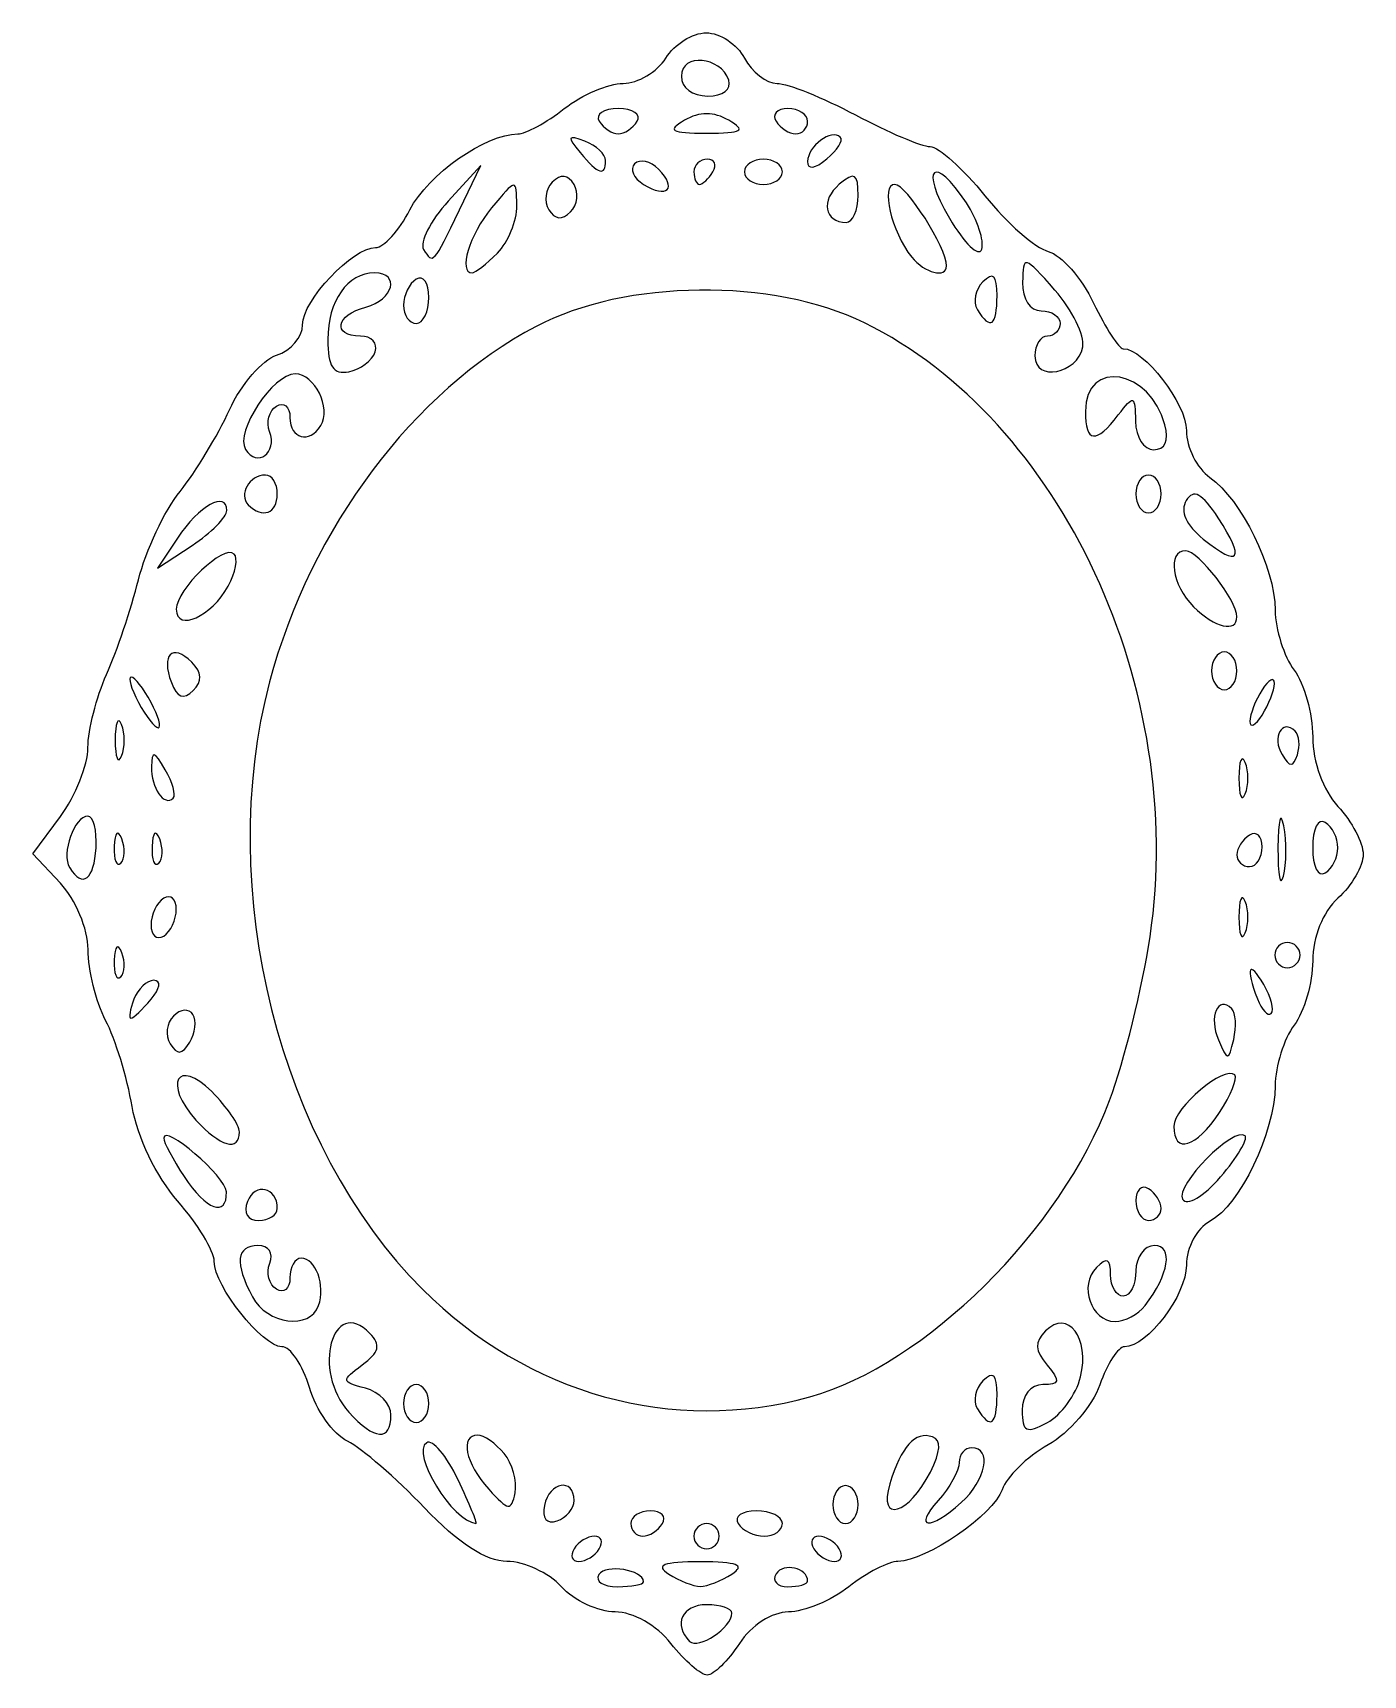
# Model space of a CAD drawing. Extents: x 3 to 159, y 5 to 166.
# Drawn here: x 38.32 to 75.49, y 5.3 to 51.16 of the extents above; entities that cross this region are included whole.
import ezdxf

# ---------------------------------------------------------------- set-up
doc = ezdxf.new("R2010")
doc.units = 0
doc.layers.get('0').update_dxf_attribs({"linetype": 'CONTINUOUS'})

msp = doc.modelspace()

# ---------------------------------------------------------------- linework, layer by layer
at = {"color": 7}
for points in [[(57.767527, 49.841811)], [(55.209723, 48.695282)], [(57.76736, 48.723539)], [(59.972223, 48.695282)], [(60.886163, 48.251713)], [(54.327777, 47.599206)], [(55.809444, 47.354728)], [(57.32639, 47.284172)], [(59.266667, 47.284172)], [(53.445833, 46.931395)], [(61.383333, 46.621811)], [(64.406978, 46.413531)], [(50.244724, 46.225838)], [(51.303968, 45.016314)], [(63.852777, 44.655856)], [(49.38889, 43.777215)], [(65.26389, 43.826949)], [(47.88975, 42.257088)], [(67.659126, 42.396884)], [(44.939709, 40.027839)], [(69.955241, 40.217058)], [(45.155556, 38.288338)], [(69.85, 38.288338)], [(43.744444, 37.829141)], [(71.446668, 37.6183)], [(43.782827, 35.714226)], [(71.966667, 34.858452)], [(42.762548, 33.590513)], [(71.966667, 33.349449)], [(73.014194, 32.996672)], [(41.627777, 32.467505)], [(40.803081, 31.850145)], [(72.200304, 30.791811)], [(42.02362, 30.588963)], [(73.274505, 29.023807)], [(40.810415, 28.653094)], [(41.868749, 28.653094)], [(40.091151, 28.41081)], [(72.672223, 28.431382)], [(74.78889, 28.410561)], [(42.333333, 26.688309)], [(72.200304, 26.911255)], [(40.810415, 25.478094)], [(73.730556, 25.411949)], [(72.715287, 24.59174)], [(41.627777, 24.177228)], [(71.821463, 23.910846)], [(42.799405, 23.750151)], [(71.477156, 21.013237)], [(44.097223, 20.473061)], [(72.193846, 20.363474)], [(43.73336, 18.797365)], [(45.155556, 18.335572)], [(69.85, 18.335572)], [(46.308912, 15.622365)], [(69.399264, 15.622365)], [(67.597507, 13.629905)], [(49.38889, 12.888338)], [(60.034773, 13.076195)], [(65.26389, 13.135282)], [(48.330556, 12.568587)], [(51.491491, 11.494175)], [(50.206992, 10.756561)], [(63.401408, 10.975919)], [(53.445833, 10.183707)], [(64.265971, 10.120794)], [(61.383333, 10.066115)], [(55.915277, 9.536949)], [(57.502777, 9.184172)], [(59.266667, 9.536949)], [(54.15139, 8.831395)], [(60.854167, 8.831395)], [(55.38611, 7.911706)], [(57.855556, 8.125838)], [(59.972223, 7.928629)], [(57.855556, 7.035107)], [(56.154693, 6.185561)]]:
    msp.add_lwpolyline(points, close=True, dxfattribs=at)
for points in [[(50.244724, 46.225838), (50.837507, 47.460561), (49.931767, 46.464892)], [(42.365996, 37.058177), (41.809109, 36.219458), (42.776778, 36.8535)], [(73.590915, 31.666508), (73.590915, 31.666408)], [(39.094124, 27.420575), (38.324364, 28.239948), (39.094124, 29.281107)]]:
    msp.add_lwpolyline(points, dxfattribs=at)
for points in [[(56.009797, 50.459172), (56.252142, 50.847228), (56.760991, 51.164728), (57.140578, 51.164728)], [(57.140578, 51.164728), (57.520163, 51.164728), (58.000654, 50.847228), (58.208333, 50.459172)], [(54.819658, 49.753615), (55.23189, 49.753615), (55.767454, 50.071115), (56.009797, 50.459172)], [(57.767527, 49.841811), (57.545266, 50.509334), (56.444444, 50.604235), (56.444444, 49.955871)], [(58.208333, 50.459172), (58.416013, 50.071115), (58.825746, 49.753615), (59.118849, 49.753615)], [(53.173183, 49.048061), (53.666514, 49.436115), (54.407427, 49.753615), (54.819658, 49.753615)], [(56.444444, 49.955871), (56.444444, 49.628623), (56.746069, 49.400838), (57.179398, 49.400838)], [(57.179398, 49.400838), (57.610483, 49.400838), (57.853646, 49.58316), (57.767527, 49.841811)], [(59.118849, 49.753615), (59.411952, 49.753615), (60.397292, 49.35674), (61.308491, 48.871672)], [(51.873364, 48.342505), (52.094932, 48.342505), (52.679851, 48.660005), (53.173183, 49.048061)], [(54.680556, 49.048061), (54.269598, 49.048061), (54.031473, 48.889311), (54.15139, 48.695282)], [(54.15139, 48.695282), (54.271304, 48.501255), (54.509429, 48.342505), (54.680556, 48.342505)], [(55.209723, 48.695282), (55.329638, 48.889311), (55.091513, 49.048061), (54.680556, 49.048061)], [(54.680556, 48.342505), (54.851681, 48.342505), (55.089806, 48.501255), (55.209723, 48.695282)], [(56.53264, 48.723539), (56.028979, 48.430185), (56.142678, 48.36396), (57.15, 48.36396)], [(57.76736, 48.723539), (57.348001, 48.967792), (56.951999, 48.967792), (56.53264, 48.723539)], [(57.15, 48.36396), (58.157322, 48.36396), (58.271021, 48.430185), (57.76736, 48.723539)], [(59.422234, 49.048061), (59.119741, 49.048061), (58.970362, 48.889311), (59.090277, 48.695282)], [(59.090277, 48.695282), (59.210194, 48.501255), (59.457688, 48.342505), (59.640266, 48.342505)], [(59.972223, 48.695282), (59.972223, 48.889311), (59.724727, 49.048061), (59.422234, 49.048061)], [(59.640266, 48.342505), (59.822842, 48.342505), (59.972223, 48.501255), (59.972223, 48.695282)], [(61.308491, 48.871672), (62.219692, 48.386603), (63.157439, 47.989728), (63.392375, 47.989728)], [(48.856635, 46.219867), (49.368636, 47.209964), (50.978221, 48.342505), (51.873364, 48.342505)], [(53.748715, 48.136448), (53.264533, 48.322246), (53.24271, 48.270623), (53.615519, 47.821413)], [(60.886163, 48.251713), (60.641513, 48.496363), (59.972223, 47.999285), (59.972223, 47.572935)], [(60.509915, 47.644026), (60.805645, 47.889462), (60.974957, 48.162919), (60.886163, 48.251713)], [(53.615519, 47.821413), (54.123566, 47.20926), (54.327777, 47.145549), (54.327777, 47.599206)], [(54.327777, 47.599206), (54.327777, 47.772476), (54.067199, 48.014234), (53.748715, 48.136448)], [(64.406978, 46.413531), (63.502818, 47.793455), (63.088425, 47.424155), (63.93361, 45.991672)], [(63.392375, 47.989728), (63.62731, 47.989728), (64.31806, 47.36937), (64.927377, 46.611159)], [(55.137624, 47.506054), (54.99449, 47.36292), (55.106297, 47.104321), (55.38611, 46.931395)], [(55.809444, 47.354728), (55.583077, 47.581095), (55.280761, 47.649191), (55.137624, 47.506054)], [(55.38611, 46.931395), (56.044954, 46.524206), (56.34246, 46.821712), (55.809444, 47.354728)], [(57.17082, 47.636949), (56.965342, 47.636949), (56.797223, 47.478199), (56.797223, 47.284172)], [(56.797223, 47.284172), (56.797223, 47.090145), (56.867227, 46.931395), (56.95279, 46.931395)], [(56.95279, 46.931395), (57.038354, 46.931395), (57.206473, 47.090145), (57.32639, 47.284172)], [(57.32639, 47.284172), (57.446304, 47.478199), (57.376301, 47.636949), (57.17082, 47.636949)], [(58.7375, 47.636949), (58.446458, 47.636949), (58.208333, 47.478199), (58.208333, 47.284172)], [(58.208333, 47.284172), (58.208333, 47.090145), (58.446458, 46.931395), (58.7375, 46.931395)], [(59.266667, 47.284172), (59.266667, 47.478199), (59.028542, 47.636949), (58.7375, 47.636949)], [(58.7375, 46.931395), (59.028542, 46.931395), (59.266667, 47.090145), (59.266667, 47.284172)], [(59.972223, 47.572935), (59.972223, 47.339007), (60.17464, 47.365772), (60.509915, 47.644026)], [(61.383333, 46.621811), (61.383333, 47.244908), (61.295182, 47.297404), (60.858051, 46.934617)], [(51.846596, 46.339231), (51.834849, 47.107713), (51.83477, 47.107705), (51.14104, 46.274953)], [(52.83703, 46.992868), (52.643003, 46.798841), (52.599466, 46.453679), (52.740277, 46.225838)], [(53.445833, 46.931395), (53.275153, 47.207562), (53.072218, 47.228056), (52.83703, 46.992868)], [(53.34908, 46.164362), (53.543107, 46.358392), (53.586645, 46.703552), (53.445833, 46.931395)], [(60.858051, 46.934617), (60.327125, 46.493986), (60.440202, 45.873061), (61.051377, 45.873061)], [(62.408835, 46.931395), (62.002562, 46.931395), (62.307925, 45.618993), (62.880814, 44.902922)], [(63.852777, 44.655856), (63.852777, 45.16656), (62.732899, 46.931395), (62.408835, 46.931395)], [(49.931767, 46.464892), (49.433615, 45.917271), (49.123571, 45.311396), (49.242787, 45.118502)], [(51.303968, 45.016314), (51.608871, 45.321215), (51.853052, 45.916527), (51.846596, 46.339231)], [(61.051377, 45.873061), (61.233952, 45.873061), (61.383333, 46.209998), (61.383333, 46.621811)], [(64.836823, 45.121034), (64.914166, 45.353055), (64.720735, 45.93468), (64.406978, 46.413531)], [(64.927377, 46.611159), (65.536691, 45.852948), (66.332759, 45.154787), (66.696418, 45.05969)], [(47.90326, 45.167505), (48.128309, 45.167505), (48.557326, 45.641067), (48.856635, 46.219867)], [(49.242787, 45.118502), (49.506857, 44.691226), (49.509206, 44.693819), (50.244724, 46.225838)], [(51.14104, 46.274953), (50.520854, 45.530503), (50.201036, 44.461949), (50.598411, 44.461949)], [(52.740277, 46.225838), (52.91096, 45.949669), (53.113895, 45.929177), (53.34908, 46.164362)], [(63.93361, 45.991672), (64.353038, 45.280797), (64.759483, 44.889007), (64.836823, 45.121034)], [(45.86111, 43.013117), (45.86111, 43.696115), (47.255845, 45.167505), (47.90326, 45.167505)], [(50.598411, 44.461949), (50.68157, 44.461949), (50.99907, 44.711414), (51.303968, 45.016314)], [(66.880579, 43.980333), (66.021228, 44.957585), (65.99137, 44.964784), (65.980593, 44.197365)], [(66.696418, 45.05969), (67.060075, 44.964591), (67.630302, 44.314943), (67.963587, 43.616031)], [(62.880814, 44.902922), (63.238134, 44.456302), (63.852777, 44.300063), (63.852777, 44.655856)], [(65.26389, 43.826949), (65.26389, 44.396835), (65.15957, 44.498742), (64.871293, 44.210465)], [(47.871944, 44.461949), (47.116193, 44.461949), (46.566667, 43.678755), (46.566667, 42.601639)], [(47.625, 43.505834), (48.404431, 43.709659), (48.598733, 44.461949), (47.871944, 44.461949)], [(49.03611, 44.285561), (48.842083, 44.165644), (48.683333, 43.838775), (48.683333, 43.559185)], [(49.38889, 43.777215), (49.38889, 44.176722), (49.23014, 44.405476), (49.03611, 44.285561)], [(61.559723, 43.065928), (59.000234, 44.323778), (54.885609, 44.280042), (52.3875, 42.968437)], [(64.871293, 44.210465), (64.655369, 43.994541), (64.585361, 43.645291), (64.715726, 43.434355)], [(65.980593, 44.197365), (65.973926, 43.722041), (66.181729, 43.403615), (66.49861, 43.403615)], [(49.03611, 43.050838), (49.23014, 43.050838), (49.38889, 43.377707), (49.38889, 43.777215)], [(64.715726, 43.434355), (65.080634, 42.843916), (65.26389, 42.975165), (65.26389, 43.826949)], [(67.659126, 42.396884), (67.719784, 42.711852), (67.369436, 43.424401), (66.880579, 43.980333)], [(67.963587, 43.616031), (68.296875, 42.917121), (68.668982, 42.345282), (68.790484, 42.345282)], [(47.478008, 42.698061), (46.679792, 42.698061), (46.786898, 43.286664), (47.625, 43.505834)], [(48.683333, 43.559185), (48.683333, 43.279594), (48.842083, 43.050838), (49.03611, 43.050838)], [(66.49861, 43.403615), (66.789652, 43.403615), (67.027777, 43.244865), (67.027777, 43.050838)], [(52.3875, 42.968437), (48.965879, 41.171945), (46.081132, 37.32721), (44.940408, 33.043101)], [(45.135472, 42.162518), (45.534572, 42.28919), (45.86111, 42.671958), (45.86111, 43.013117)], [(47.88975, 42.257088), (47.970503, 42.499624), (47.785221, 42.698061), (47.478008, 42.698061)], [(69.539242, 25.92088), (70.56809, 32.838385), (67.06793, 40.358933), (61.559723, 43.065928)], [(66.675, 42.698061), (66.480973, 42.698061), (66.322223, 42.448295), (66.322223, 42.143029)], [(67.027777, 43.050838), (67.027777, 42.856811), (66.869027, 42.698061), (66.675, 42.698061)], [(46.566667, 42.601639), (46.566667, 41.845029), (46.715804, 41.616916), (47.154793, 41.702056)], [(47.154793, 41.702056), (47.478265, 41.764786), (47.808994, 42.014553), (47.88975, 42.257088)], [(66.322223, 42.143029), (66.322223, 41.410591), (67.512721, 41.636648), (67.659126, 42.396884)], [(68.790484, 42.345282), (69.372033, 42.345282), (70.555556, 40.811932), (70.555556, 40.058488)], [(43.820342, 40.639439), (44.144562, 41.350464), (44.736372, 42.035852), (45.135472, 42.162518)], [(69.955241, 40.217058), (69.548521, 41.772353), (67.733333, 42.079042), (67.733333, 40.592465)], [(45.655111, 41.639728), (45.031438, 41.639728), (43.965643, 40.021362), (44.267578, 39.532819)], [(46.370602, 40.196781), (46.672966, 40.686014), (46.20006, 41.639728), (45.655111, 41.639728)], [(45.131506, 40.74292), (45.338759, 40.87101), (45.508333, 40.728315), (45.508333, 40.425825)], [(68.653361, 40.493199), (69.087331, 41.064879), (69.122838, 41.051829), (69.133225, 40.316811)], [(42.438593, 38.360493), (42.874335, 38.902891), (43.496124, 39.928416), (43.820342, 40.639439)], [(44.939709, 40.027839), (44.837943, 40.293044), (44.924258, 40.614828), (45.131506, 40.74292)], [(45.508333, 40.425825), (45.508333, 39.826676), (46.052526, 39.682121), (46.370602, 40.196781)], [(67.733333, 40.592465), (67.733333, 39.712802), (68.036154, 39.680129), (68.653361, 40.493199)], [(44.267578, 39.532819), (44.589184, 39.012453), (45.166259, 39.437466), (44.939709, 40.027839)], [(69.133225, 40.316811), (69.139469, 39.875243), (69.364577, 39.523061), (69.640585, 39.523061)], [(69.640585, 39.523061), (69.960286, 39.523061), (70.072184, 39.76986), (69.955241, 40.217058)], [(70.555556, 40.058488), (70.555556, 39.59198), (70.849416, 39.002851), (71.20858, 38.749314)], [(44.8236, 38.817505), (44.378753, 38.817505), (44.060152, 38.266611), (44.341997, 37.984766)], [(45.155556, 38.288338), (45.155556, 38.57938), (45.006175, 38.817505), (44.8236, 38.817505)], [(69.497223, 38.817505), (69.303194, 38.817505), (69.144444, 38.57938), (69.144444, 38.288338)], [(69.85, 38.288338), (69.85, 38.57938), (69.69125, 38.817505), (69.497223, 38.817505)], [(71.20858, 38.749314), (72.096675, 38.122394), (73.022566, 36.244591), (73.036218, 35.042663)], [(41.275204, 35.891047), (41.479324, 36.706842), (42.00285, 37.818092), (42.438593, 38.360493)], [(43.744444, 37.829141), (43.744444, 38.392595), (42.961118, 37.954479), (42.365996, 37.058177)], [(44.341997, 37.984766), (44.739293, 37.587476), (45.155556, 37.742799), (45.155556, 38.288338)], [(69.144444, 38.288338), (69.144444, 37.997297), (69.303194, 37.759172), (69.497223, 37.759172)], [(69.497223, 37.759172), (69.69125, 37.759172), (69.85, 37.997297), (69.85, 38.288338)], [(70.548804, 38.101027), (70.36993, 37.811602), (70.545629, 37.417962), (71.028393, 37.02653)], [(71.446668, 37.6183), (70.991719, 38.312638), (70.757436, 38.438598), (70.548804, 38.101027)], [(42.776778, 36.8535), (43.308992, 37.202221), (43.744444, 37.641263), (43.744444, 37.829141)], [(71.028393, 37.02653), (72.034675, 36.210637), (72.20817, 36.456099), (71.446668, 37.6183)], [(43.951578, 36.611295), (43.665233, 36.897643), (42.333333, 35.628855), (42.333333, 35.069735)], [(70.535554, 36.700838), (70.011758, 36.700838), (70.146778, 35.748899), (70.757142, 35.138537)], [(71.966667, 34.858452), (71.966667, 35.31607), (70.891016, 36.700838), (70.535554, 36.700838)], [(43.782827, 35.714226), (43.987183, 36.096067), (44.063124, 36.499752), (43.951578, 36.611295)], [(40.383981, 33.249285), (40.670033, 33.886458), (41.071083, 35.075252), (41.275204, 35.891047)], [(42.333333, 35.069735), (42.333333, 34.422122), (43.328008, 34.864387), (43.782827, 35.714226)], [(70.757142, 35.138537), (71.347412, 34.54827), (71.966667, 34.404871), (71.966667, 34.858452)], [(73.036218, 35.042663), (73.042383, 34.499452), (73.280516, 33.74685), (73.565385, 33.370218)], [(42.762548, 33.590513), (42.224783, 34.128276), (41.897218, 33.800711), (42.195483, 33.02345)], [(42.803509, 32.79657), (43.070312, 33.063371), (43.058376, 33.294685), (42.762548, 33.590513)], [(71.61389, 33.878615), (71.41986, 33.878615), (71.26111, 33.64049), (71.26111, 33.349449)], [(71.966667, 33.349449), (71.966667, 33.64049), (71.807917, 33.878615), (71.61389, 33.878615)], [(39.86389, 31.20653), (39.86389, 31.692871), (40.097932, 32.612113), (40.383981, 33.249285)], [(41.073787, 33.173061), (40.976772, 33.173061), (41.067331, 32.855561), (41.275, 32.467505)], [(41.627777, 32.467505), (41.420098, 32.855561), (41.170799, 33.173061), (41.073787, 33.173061)], [(42.195483, 33.02345), (42.359561, 32.595868), (42.536705, 32.529767), (42.803509, 32.79657)], [(44.940408, 33.043101), (43.397996, 27.250427), (45.201345, 20.089831), (49.212881, 16.078295)], [(71.26111, 33.349449), (71.26111, 33.058407), (71.41986, 32.820282), (71.61389, 32.820282)], [(71.61389, 32.820282), (71.807917, 32.820282), (71.966667, 33.058407), (71.966667, 33.349449)], [(73.014194, 32.996672), (73.014194, 33.190699), (72.86031, 33.111324), (72.672223, 32.820282)], [(73.565385, 33.370218), (73.850257, 32.993584), (74.083333, 32.153508), (74.083333, 31.503385)], [(72.672223, 32.820282), (72.484136, 32.52924), (72.330249, 32.132365), (72.330249, 31.938338)], [(72.672223, 32.114728), (72.86031, 32.40577), (73.014194, 32.802645), (73.014194, 32.996672)], [(41.275, 32.467505), (41.482679, 32.079449), (41.731978, 31.761949), (41.828993, 31.761949)], [(41.828993, 31.761949), (41.926005, 31.761949), (41.835448, 32.079449), (41.627777, 32.467505)], [(72.330249, 31.938338), (72.330249, 31.744311), (72.484136, 31.823686), (72.672223, 32.114728)], [(40.803081, 31.850145), (40.705217, 32.092678), (40.625144, 31.89424), (40.625144, 31.409172)], [(40.803081, 30.968199), (40.900945, 31.210734), (40.900945, 31.607609), (40.803081, 31.850145)], [(73.590915, 31.666408), (73.232309, 32.025008), (72.936425, 31.485118), (73.230653, 31.009048)], [(73.655502, 31.007725), (73.737205, 31.252829), (73.708141, 31.549284), (73.590915, 31.666508)], [(39.094124, 29.281107), (39.517497, 29.853747), (39.86389, 30.720186), (39.86389, 31.20653)], [(40.625144, 31.409172), (40.625144, 30.924103), (40.705217, 30.725666), (40.803081, 30.968199)], [(74.083333, 31.503385), (74.083333, 30.808962), (74.374396, 30.00892), (74.78889, 29.564013)], [(42.02362, 30.588963), (41.716156, 31.117696), (41.647314, 31.132936), (41.638506, 30.67422)], [(72.200304, 30.791811), (72.10244, 31.034344), (72.022367, 30.835907), (72.022367, 30.350838)], [(72.200304, 29.909865), (72.298168, 30.152401), (72.298168, 30.549276), (72.200304, 30.791811)], [(73.230653, 31.009048), (73.452913, 30.649418), (73.536008, 30.64914), (73.655502, 31.007725)], [(41.638506, 30.67422), (41.627102, 30.080114), (41.998053, 29.54519), (42.248077, 29.795213)], [(42.248077, 29.795213), (42.330539, 29.877676), (42.229529, 30.234864), (42.02362, 30.588963)], [(72.022367, 30.350838), (72.022367, 29.86577), (72.10244, 29.667332), (72.200304, 29.909865)], [(73.274505, 29.023807), (73.190124, 29.462632), (73.117879, 29.186672), (73.113964, 28.410561)], [(74.78889, 29.564013), (75.176944, 29.147482), (75.494444, 28.543724), (75.494444, 28.222329)], [(39.864313, 29.292505), (39.482128, 29.292505), (39.111245, 28.24299), (39.354398, 27.84956)], [(40.091151, 28.41081), (40.119133, 28.895744), (40.017057, 29.292505), (39.864313, 29.292505)], [(40.810431, 28.653094), (40.697817, 28.934516), (40.614222, 28.850926), (40.597296, 28.439957)], [(41.868765, 28.653094), (41.75615, 28.934516), (41.672555, 28.850926), (41.65563, 28.439957)], [(73.267387, 27.612697), (73.355684, 27.949985), (73.358886, 28.584985), (73.274505, 29.023807)], [(74.43611, 29.116115), (74.235239, 29.240263), (74.083333, 28.93645), (74.083333, 28.410561)], [(74.78889, 28.410561), (74.78889, 28.678701), (74.63014, 28.996201), (74.43611, 29.116115)], [(40.597296, 28.439957), (40.581977, 28.068074), (40.665355, 27.859712), (40.782581, 27.976936)], [(40.782581, 27.976936), (40.899808, 28.094162), (40.912338, 28.398436), (40.810415, 28.653094)], [(41.65563, 28.439957), (41.64031, 28.068074), (41.723688, 27.859712), (41.840915, 27.976936)], [(41.840915, 27.976936), (41.958141, 28.094162), (41.970672, 28.398436), (41.868749, 28.653094)], [(72.319444, 28.763338), (72.125417, 28.643421), (71.966667, 28.395927), (71.966667, 28.213352)], [(72.672223, 28.431382), (72.672223, 28.733874), (72.513473, 28.883255), (72.319444, 28.763338)], [(39.354398, 27.84956), (39.714191, 27.267403), (40.039473, 27.515201), (40.091151, 28.41081)], [(71.966667, 28.213352), (71.966667, 28.030773), (72.125417, 27.881395), (72.319444, 27.881395)], [(72.319444, 27.881395), (72.513473, 27.881395), (72.672223, 28.128889), (72.672223, 28.431382)], [(73.113964, 28.410561), (73.110048, 27.634449), (73.179091, 27.275409), (73.267387, 27.612697)], [(74.083333, 28.410561), (74.083333, 27.88467), (74.235239, 27.58086), (74.43611, 27.705005)], [(74.43611, 27.705005), (74.63014, 27.824922), (74.78889, 28.142422), (74.78889, 28.410561)], [(75.494444, 28.222329), (75.494444, 27.900932), (75.176944, 27.350635), (74.78889, 26.999449)], [(39.866062, 25.565603), (39.865004, 26.142003), (39.522567, 26.964518), (39.094124, 27.420575)], [(42.333333, 26.688309), (42.333333, 26.979351), (42.174583, 27.119366), (41.980556, 26.999449)], [(72.200304, 26.911255), (72.10244, 27.153791), (72.022367, 26.955353), (72.022367, 26.470282)], [(41.980556, 26.999449), (41.786527, 26.879534), (41.627777, 26.543296), (41.627777, 26.252255)], [(41.980556, 25.941115), (42.174583, 26.061032), (42.333333, 26.397267), (42.333333, 26.688309)], [(72.200304, 26.029311), (72.298168, 26.271844), (72.298168, 26.668719), (72.200304, 26.911255)], [(74.78889, 26.999449), (74.367443, 26.618046), (74.083333, 25.912905), (74.083333, 25.248309)], [(41.627777, 26.252255), (41.627777, 25.961213), (41.786527, 25.821201), (41.980556, 25.941115)], [(72.022367, 26.470282), (72.022367, 25.985213), (72.10244, 25.786776), (72.200304, 26.029311)], [(40.810431, 25.478094), (40.697817, 25.759516), (40.614222, 25.675926), (40.597296, 25.264957)], [(68.408002, 21.353431), (68.820551, 22.456071), (69.32961, 24.511421), (69.539242, 25.92088)], [(73.377777, 25.764728), (73.18375, 25.764728), (73.025, 25.605978), (73.025, 25.411949)], [(73.730556, 25.411949), (73.730556, 25.605978), (73.571806, 25.764728), (73.377777, 25.764728)], [(40.359349, 23.5887), (40.089235, 24.106418), (39.867258, 24.996024), (39.866062, 25.565603)], [(40.597296, 25.264957), (40.581977, 24.893074), (40.665355, 24.684712), (40.782581, 24.801936)], [(40.782581, 24.801936), (40.899808, 24.919162), (40.912338, 25.223436), (40.810415, 25.478094)], [(72.715287, 24.59174), (72.299417, 25.306896), (72.198992, 25.077991), (72.539416, 24.190865)], [(73.025, 25.411949), (73.025, 25.217922), (73.18375, 25.059172), (73.377777, 25.059172)], [(73.377777, 25.059172), (73.571806, 25.059172), (73.730556, 25.217922), (73.730556, 25.411949)], [(74.083333, 25.248309), (74.083333, 24.63637), (73.850257, 23.827536), (73.565385, 23.450905)], [(41.708716, 24.706395), (41.511688, 24.706395), (41.259112, 24.46827), (41.147426, 24.177228)], [(41.627777, 24.177228), (41.880914, 24.482235), (41.915199, 24.706395), (41.708716, 24.706395)], [(72.92453, 23.782777), (73.015359, 23.873606), (72.921355, 24.23764), (72.715287, 24.59174)], [(41.147426, 24.177228), (41.035743, 23.886186), (40.999323, 23.648061), (41.066487, 23.648061)], [(41.066487, 23.648061), (41.133652, 23.648061), (41.386233, 23.886186), (41.627777, 24.177228)], [(42.799405, 23.750151), (42.691471, 23.924794), (42.451062, 23.906901), (42.253696, 23.709535)], [(71.821463, 23.910859), (71.43609, 24.296232), (71.171829, 23.683367), (71.448515, 23.045915)], [(71.87606, 23.058297), (71.960198, 23.413032), (71.935628, 23.796678), (71.821463, 23.910846)], [(72.539416, 24.190865), (72.660396, 23.875587), (72.833698, 23.691945), (72.92453, 23.782777)], [(41.098563, 21.17892), (40.962106, 21.986579), (40.629462, 23.070984), (40.359349, 23.5887)], [(42.253696, 23.709535), (42.059669, 23.515508), (42.018058, 23.167229), (42.161225, 22.935581)], [(42.706933, 22.976192), (42.863905, 23.230179), (42.905519, 23.578458), (42.799405, 23.750151)], [(73.565385, 23.450905), (73.280516, 23.07427), (73.042391, 22.313858), (73.036218, 21.761098)], [(42.161225, 22.935581), (42.358995, 22.615583), (42.490094, 22.625341), (42.706933, 22.976192)], [(71.448515, 23.045915), (71.710868, 22.441477), (71.729886, 22.442027), (71.87606, 23.058297)], [(43.325521, 21.597541), (42.367139, 22.55592), (41.957445, 21.825913), (42.880976, 20.805426)], [(71.904976, 22.063456), (71.621788, 22.346645), (70.202777, 21.151204), (70.202777, 20.629446)], [(71.477156, 21.013237), (71.798953, 21.50436), (71.991471, 21.976958), (71.904976, 22.063456)], [(44.097223, 20.473061), (44.097223, 20.667088), (43.749957, 21.173107), (43.325521, 21.597541)], [(73.036218, 21.761098), (73.021534, 20.445942), (72.048434, 18.424977), (71.215126, 17.979006)], [(42.369161, 18.545873), (41.779981, 19.216915), (41.241517, 20.332761), (41.098563, 21.17892)], [(60.034773, 13.076195), (63.259695, 13.971902), (67.046975, 17.715767), (68.408002, 21.353431)], [(43.73336, 18.797365), (43.722671, 19.222895), (41.980556, 20.717081), (41.980556, 20.300728)], [(42.880976, 20.805426), (43.554356, 20.061343), (44.097223, 19.912994), (44.097223, 20.473061)], [(70.202777, 20.629446), (70.202777, 19.838617), (70.831596, 20.027993), (71.477156, 21.013237)], [(72.193846, 20.363474), (71.899251, 20.658069), (70.222459, 18.962727), (70.447802, 18.598118)], [(41.980556, 20.300728), (41.980556, 20.18783), (42.236938, 19.704172), (42.550294, 19.225927)], [(71.512195, 19.221143), (71.976083, 19.760446), (72.282825, 20.274492), (72.193846, 20.363474)], [(42.550294, 19.225927), (43.161723, 18.292773), (43.751415, 18.079159), (43.73336, 18.797365)], [(45.155556, 18.335572), (45.155556, 18.926979), (44.529891, 19.073421), (44.321648, 18.530758)], [(69.497223, 18.885561), (69.303194, 19.005476), (69.144444, 18.856103), (69.144444, 18.553605)], [(69.85, 18.335572), (69.85, 18.51815), (69.69125, 18.765644), (69.497223, 18.885561)], [(70.447802, 18.598118), (70.573199, 18.39522), (71.033542, 18.664677), (71.512195, 19.221143)], [(43.391667, 16.858091), (43.391667, 17.145857), (42.931538, 17.90536), (42.369161, 18.545873)], [(44.321648, 18.530758), (44.198775, 18.210556), (44.322706, 18.003615), (44.63746, 18.003615)], [(69.144444, 18.553605), (69.144444, 18.251112), (69.303194, 18.003615), (69.497223, 18.003615)], [(44.63746, 18.003615), (44.922411, 18.003615), (45.155556, 18.152996), (45.155556, 18.335572)], [(69.497223, 18.003615), (69.69125, 18.003615), (69.85, 18.152996), (69.85, 18.335572)], [(71.215126, 17.979006), (70.844757, 17.780788), (70.555556, 17.244756), (70.555556, 16.756483)], [(44.61532, 17.298061), (44.00646, 17.298061), (43.954689, 16.812445), (44.462412, 15.863758)], [(44.944043, 16.804577), (45.053311, 17.089318), (44.91427, 17.298061), (44.61532, 17.298061)], [(68.43889, 16.486672), (68.43889, 16.933352), (68.336911, 16.984416), (68.039268, 16.686773)], [(69.66254, 17.298061), (69.377589, 17.298061), (69.144444, 16.980561), (69.144444, 16.592505)], [(69.399264, 15.622365), (70.071946, 16.491723), (70.198634, 17.298061), (69.66254, 17.298061)], [(45.284594, 14.475838), (44.736374, 14.475838), (43.391667, 16.168156), (43.391667, 16.858091)], [(45.131506, 16.0782), (44.92425, 16.206295), (44.839893, 16.533162), (44.944043, 16.804577)], [(45.823367, 16.945282), (45.6501, 16.945282), (45.508333, 16.697788), (45.508333, 16.395295)], [(46.308912, 15.622365), (46.506805, 16.189682), (46.229479, 16.945282), (45.823367, 16.945282)], [(68.039268, 16.686773), (67.542053, 16.189558), (67.89147, 15.181395), (68.561011, 15.181395)], [(69.144444, 16.592505), (69.144444, 16.204449), (68.985694, 15.886949), (68.791667, 15.886949)], [(70.555556, 16.756483), (70.555556, 15.911063), (69.467246, 14.475838), (68.826179, 14.475838)], [(45.508333, 16.395295), (45.508333, 16.092802), (45.338759, 15.95011), (45.131506, 16.0782)], [(49.212881, 16.078295), (52.146028, 13.145151), (56.216992, 12.015825), (60.034773, 13.076195)], [(68.791667, 15.886949), (68.59764, 15.886949), (68.43889, 16.156824), (68.43889, 16.486672)], [(44.462412, 15.863758), (44.871071, 15.100168), (46.071994, 14.943175), (46.308912, 15.622365)], [(47.743933, 14.844686), (46.68864, 15.915693), (46.11502, 13.795735), (47.150509, 12.651534)], [(68.561011, 15.181395), (68.834384, 15.181395), (69.2116, 15.379832), (69.399264, 15.622365)], [(67.597507, 13.629905), (67.869406, 14.713246), (67.242121, 15.536849), (66.619395, 14.914123)], [(47.528586, 13.966216), (48.0051, 14.318221), (48.056416, 14.527549), (47.743933, 14.844686)], [(66.619395, 14.914123), (66.310073, 14.604799), (66.320551, 14.373759), (66.662594, 13.961623)], [(46.05274, 13.334397), (45.867098, 13.962189), (45.521433, 14.475838), (45.284594, 14.475838)], [(68.826179, 14.475838), (68.651131, 14.475838), (68.340735, 13.996284), (68.136413, 13.41016)], [(47.616779, 13.317437), (46.942087, 13.493874), (46.937261, 13.529395), (47.528586, 13.966216)], [(65.26389, 13.135282), (65.26389, 13.705168), (65.15957, 13.807075), (64.871293, 13.518798)], [(66.662594, 13.961623), (67.037953, 13.509345), (67.017564, 13.417505), (66.541806, 13.417505)], [(47.115505, 11.835093), (46.71663, 12.031922), (46.238385, 12.706609), (46.05274, 13.334397)], [(48.330556, 12.568587), (48.330556, 12.877795), (48.009358, 13.214779), (47.616779, 13.317437)], [(49.03611, 13.417505), (48.842083, 13.417505), (48.683333, 13.17938), (48.683333, 12.888338)], [(49.38889, 12.888338), (49.38889, 13.17938), (49.23014, 13.417505), (49.03611, 13.417505)], [(64.871293, 13.518798), (64.655369, 13.302874), (64.585361, 12.953624), (64.715726, 12.742688)], [(66.541806, 13.417505), (66.201332, 13.417505), (65.969444, 13.12663), (65.969444, 12.69954)], [(66.670833, 12.356941), (67.056601, 12.563398), (67.4736, 13.136232), (67.597507, 13.629905)], [(68.136413, 13.41016), (67.932088, 12.824037), (67.28115, 12.069974), (66.689883, 11.734467)], [(48.683333, 12.888338), (48.683333, 12.597297), (48.842083, 12.359172), (49.03611, 12.359172)], [(49.03611, 12.359172), (49.23014, 12.359172), (49.38889, 12.597297), (49.38889, 12.888338)], [(64.715726, 12.742688), (65.080634, 12.152249), (65.26389, 12.283498), (65.26389, 13.135282)], [(47.150509, 12.651534), (47.869525, 11.857027), (48.330556, 11.824621), (48.330556, 12.568587)], [(65.969444, 12.69954), (65.969444, 12.09231), (66.077626, 12.039468), (66.670833, 12.356941)], [(50.756807, 12.006395), (50.246743, 12.006395), (50.405771, 11.225937), (51.064583, 10.495912)], [(51.491491, 11.494175), (51.257684, 11.775895), (50.927074, 12.006395), (50.756807, 12.006395)], [(63.458736, 11.957886), (62.977829, 12.122653), (62.584931, 11.688408), (62.26791, 10.64174)], [(63.401408, 10.975919), (63.693995, 11.556291), (63.712368, 11.870986), (63.458736, 11.957886)], [(49.265742, 9.977922), (48.481985, 10.802541), (47.514375, 11.638267), (47.115505, 11.835093)], [(49.329803, 11.793485), (48.874468, 11.512074), (50.052552, 9.585153), (50.706097, 9.542351)], [(50.206992, 10.756561), (49.887116, 11.427352), (49.492379, 11.893968), (49.329803, 11.793485)], [(51.79927, 10.396884), (51.863797, 10.718673), (51.725298, 11.212454), (51.491491, 11.494175)], [(64.558333, 11.653615), (64.364306, 11.653615), (64.205556, 11.467677), (64.205556, 11.240421)], [(64.265971, 10.120794), (64.960807, 10.749608), (65.133231, 11.653615), (64.558333, 11.653615)], [(66.689883, 11.734467), (66.098613, 11.398956), (65.52171, 10.835682), (65.407871, 10.482747)], [(64.205556, 11.240421), (64.205556, 11.013165), (63.942828, 10.536915), (63.621711, 10.182087)], [(50.706097, 9.542351), (50.751465, 9.53952), (50.526868, 10.085776), (50.206992, 10.756561)], [(53.445833, 10.183707), (53.445833, 10.821763), (52.755342, 10.70528), (52.618394, 10.04412)], [(61.030556, 10.595282), (60.836527, 10.595282), (60.677777, 10.357157), (60.677777, 10.066115)], [(61.383333, 10.066115), (61.383333, 10.357157), (61.224583, 10.595282), (61.030556, 10.595282)], [(62.26791, 10.64174), (61.931013, 9.529466), (62.801595, 9.786131), (63.401408, 10.975919)], [(51.064583, 10.495912), (51.613528, 9.887627), (51.694948, 9.876652), (51.79927, 10.396884)], [(52.971171, 9.613916), (53.232233, 9.700935), (53.445833, 9.957345), (53.445833, 10.183707)], [(65.407871, 10.482747), (65.185967, 9.794777), (63.278353, 8.482108), (62.497311, 8.479936)], [(63.621711, 10.182087), (62.893504, 9.377426), (63.392137, 9.329986), (64.265971, 10.120794)], [(51.572647, 8.478615), (50.993844, 8.478615), (50.201005, 8.993897), (49.265742, 9.977922)], [(52.618394, 10.04412), (52.542197, 9.676276), (52.674443, 9.515004), (52.971171, 9.613916)], [(55.58332, 9.889728), (55.280827, 9.889728), (55.033333, 9.730978), (55.033333, 9.536949)], [(55.915277, 9.536949), (56.035194, 9.730978), (55.885821, 9.889728), (55.58332, 9.889728)], [(58.54029, 9.889728), (58.140783, 9.889728), (57.912029, 9.730978), (58.031944, 9.536949)], [(59.266667, 9.536949), (59.266667, 9.730978), (58.939798, 9.889728), (58.54029, 9.889728)], [(60.677777, 10.066115), (60.677777, 9.775074), (60.836527, 9.536949), (61.030556, 9.536949)], [(61.030556, 9.536949), (61.224583, 9.536949), (61.383333, 9.775074), (61.383333, 10.066115)], [(54.016637, 9.184172), (53.822611, 9.184172), (53.56575, 9.025422), (53.445833, 8.831395)], [(54.15139, 8.831395), (54.271304, 9.025422), (54.210667, 9.184172), (54.016637, 9.184172)], [(55.033333, 9.536949), (55.033333, 9.342922), (55.182714, 9.184172), (55.36529, 9.184172)], [(55.36529, 9.184172), (55.547866, 9.184172), (55.795362, 9.342922), (55.915277, 9.536949)], [(57.15, 9.536949), (56.955973, 9.536949), (56.797223, 9.378199), (56.797223, 9.184172)], [(56.797223, 9.184172), (56.797223, 8.990145), (56.955973, 8.831395), (57.15, 8.831395)], [(57.502777, 9.184172), (57.502777, 9.378199), (57.344027, 9.536949), (57.15, 9.536949)], [(57.15, 8.831395), (57.344027, 8.831395), (57.502777, 8.990145), (57.502777, 9.184172)], [(58.031944, 9.536949), (58.151861, 9.342922), (58.47873, 9.184172), (58.75832, 9.184172)], [(58.75832, 9.184172), (59.037911, 9.184172), (59.266667, 9.342922), (59.266667, 9.536949)], [(60.283363, 9.184172), (60.089333, 9.184172), (60.028696, 9.025422), (60.14861, 8.831395)], [(60.854167, 8.831395), (60.73425, 9.025422), (60.477389, 9.184172), (60.283363, 9.184172)], [(53.445833, 8.831395), (53.325916, 8.637365), (53.386556, 8.478615), (53.580583, 8.478615)], [(53.580583, 8.478615), (53.774613, 8.478615), (54.031473, 8.637365), (54.15139, 8.831395)], [(60.14861, 8.831395), (60.268527, 8.637365), (60.525387, 8.478615), (60.719417, 8.478615)], [(60.719417, 8.478615), (60.913444, 8.478615), (60.974084, 8.637365), (60.854167, 8.831395)], [(53.093056, 7.773061), (52.74187, 8.161115), (52.057684, 8.478615), (51.572647, 8.478615)], [(55.38611, 7.911706), (55.38611, 8.246361), (54.330113, 8.41502), (54.141867, 8.110432)], [(56.97361, 8.46781), (55.933856, 8.46781), (55.701758, 8.377817), (56.091667, 8.125838)], [(57.855556, 8.125838), (58.245462, 8.377817), (58.013367, 8.46781), (56.97361, 8.46781)], [(59.972223, 7.928629), (59.972223, 8.300979), (59.295202, 8.457412), (59.093833, 8.131593)], [(62.497311, 8.479936), (62.236871, 8.479142), (61.620149, 8.161115), (61.126817, 7.773061)], [(54.141867, 8.110432), (54.027186, 7.924879), (54.260229, 7.773061), (54.659734, 7.773061)], [(54.659734, 7.773061), (55.059241, 7.773061), (55.38611, 7.835453), (55.38611, 7.911706)], [(56.091667, 8.125838), (56.382708, 7.937751), (56.779583, 7.783867), (56.97361, 7.783867)], [(56.97361, 7.783867), (57.16764, 7.783867), (57.564515, 7.937751), (57.855556, 8.125838)], [(59.093833, 8.131593), (58.971963, 7.934399), (59.119736, 7.773061), (59.422234, 7.773061)], [(59.422234, 7.773061), (59.724727, 7.773061), (59.972223, 7.843065), (59.972223, 7.928629)], [(54.596265, 7.067505), (54.120688, 7.067505), (53.444243, 7.385005), (53.093056, 7.773061)], [(61.126817, 7.773061), (60.633486, 7.385005), (59.872639, 7.067505), (59.436053, 7.067505)], [(56.154693, 6.185561), (55.751817, 6.697734), (55.098421, 7.067505), (54.596265, 7.067505)], [(57.15, 7.269094), (56.463893, 7.269094), (56.207721, 6.716265), (56.676568, 6.247416)], [(56.676568, 6.247416), (56.919471, 6.004515), (57.855556, 6.629919), (57.855556, 7.035107)], [(57.855556, 7.035107), (57.855556, 7.1638), (57.538056, 7.269094), (57.15, 7.269094)], [(59.436053, 7.067505), (58.97862, 7.067505), (58.397386, 6.693789), (58.064387, 6.185561)], [(57.167473, 5.303615), (56.992001, 5.303615), (56.536251, 5.70049), (56.154693, 6.185561)], [(58.064387, 6.185561), (57.746553, 5.70049), (57.342945, 5.303615), (57.167473, 5.303615)]]:
    msp.add_open_spline(points, degree=3, dxfattribs=at)

doc.saveas('drawing.dxf')
